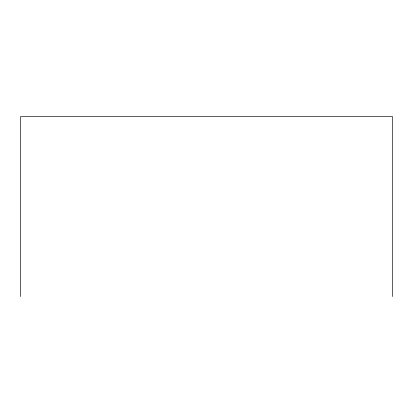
<?xml version="1.0" encoding="UTF-8"?>
<svg xmlns="http://www.w3.org/2000/svg" width="413" height="413" viewBox="0 0 413 413"><rect width="100%" height="100%" fill="white"/><g stroke="black" fill="none" stroke-linecap="round" stroke-linejoin="round"><path stroke-width="0.62" d="M392.35 296.544L392.35 116.456L20.65 116.456L20.65 296.544"/></g></svg>
